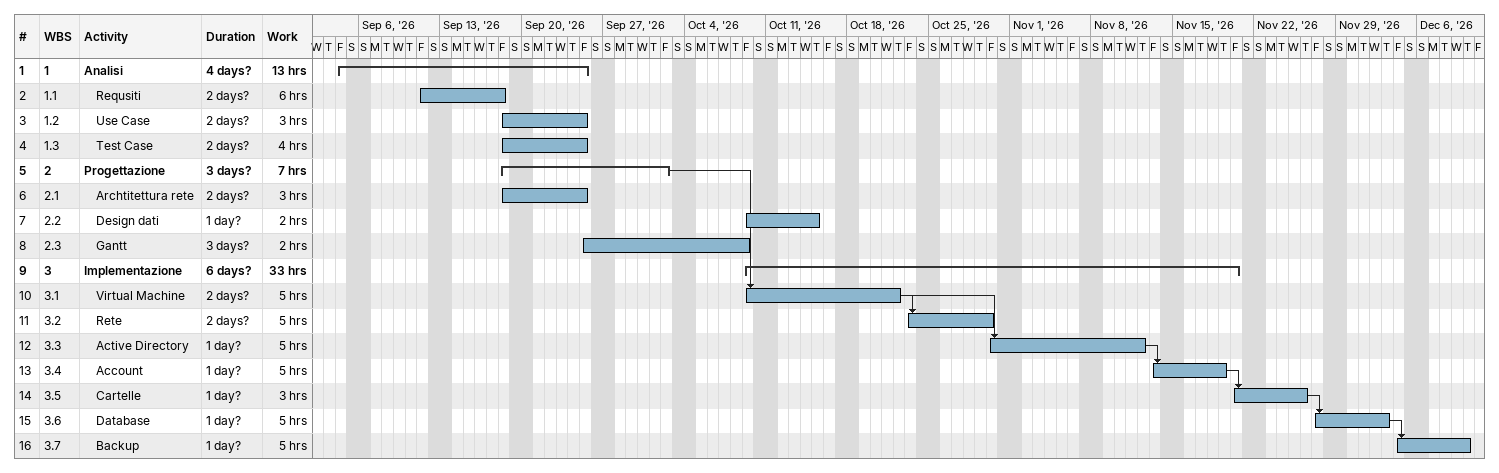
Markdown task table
| ID | WBS | Task | Duration | Start | Finish | Predecessors | Work (h) |
|---|---|---|---|---|---|---|---|
| 1 | 1 | **Analisi** | 4d? | 2026-09-04 | 2026-09-25 |  | 13 |
| 2 | 1.1 | Requsiti | 2d? | 2026-09-11 | 2026-09-18 |  | 6 |
| 3 | 1.2 | Use Case | 2d? | 2026-09-18 | 2026-09-25 |  | 3 |
| 4 | 1.3 | Test Case | 2d? | 2026-09-18 | 2026-09-25 |  | 4 |
| 5 | 2 | **Progettazione** | 3d? | 2026-09-18 | 2026-10-02 |  | 7 |
| 6 | 2.1 | Archtitettura rete | 2d? | 2026-09-18 | 2026-09-25 |  | 3 |
| 7 | 2.2 | Design dati | 1d? | 2026-10-09 | 2026-10-15 |  | 2 |
| 8 | 2.3 | Gantt | 3d? | 2026-09-25 | 2026-10-09 |  | 2 |
| 9 | 3 | **Implementazione** | 6d? | 2026-10-09 | 2026-11-20 |  | 33 |
| 10 | 3.1 | Virtual Machine | 2d? | 2026-10-09 | 2026-10-22 | 5 | 5 |
| 11 | 3.2 | Rete | 2d? | 2026-10-23 | 2026-10-30 | 10 | 5 |
| 12 | 3.3 | Active Directory | 1d? | 2026-10-30 | 2026-11-12 | 10 | 5 |
| 13 | 3.4 | Account | 1d? | 2026-11-13 | 2026-11-19 | 12 | 5 |
| 14 | 3.5 | Cartelle | 1d? | 2026-11-20 | 2026-11-26 | 13 | 3 |
| 15 | 3.6 | Database | 1d? | 2026-11-27 | 2026-12-03 | 14 | 5 |
| 16 | 3.7 | Backup | 1d? | 2026-12-04 | 2026-12-10 | 15 | 5 |
